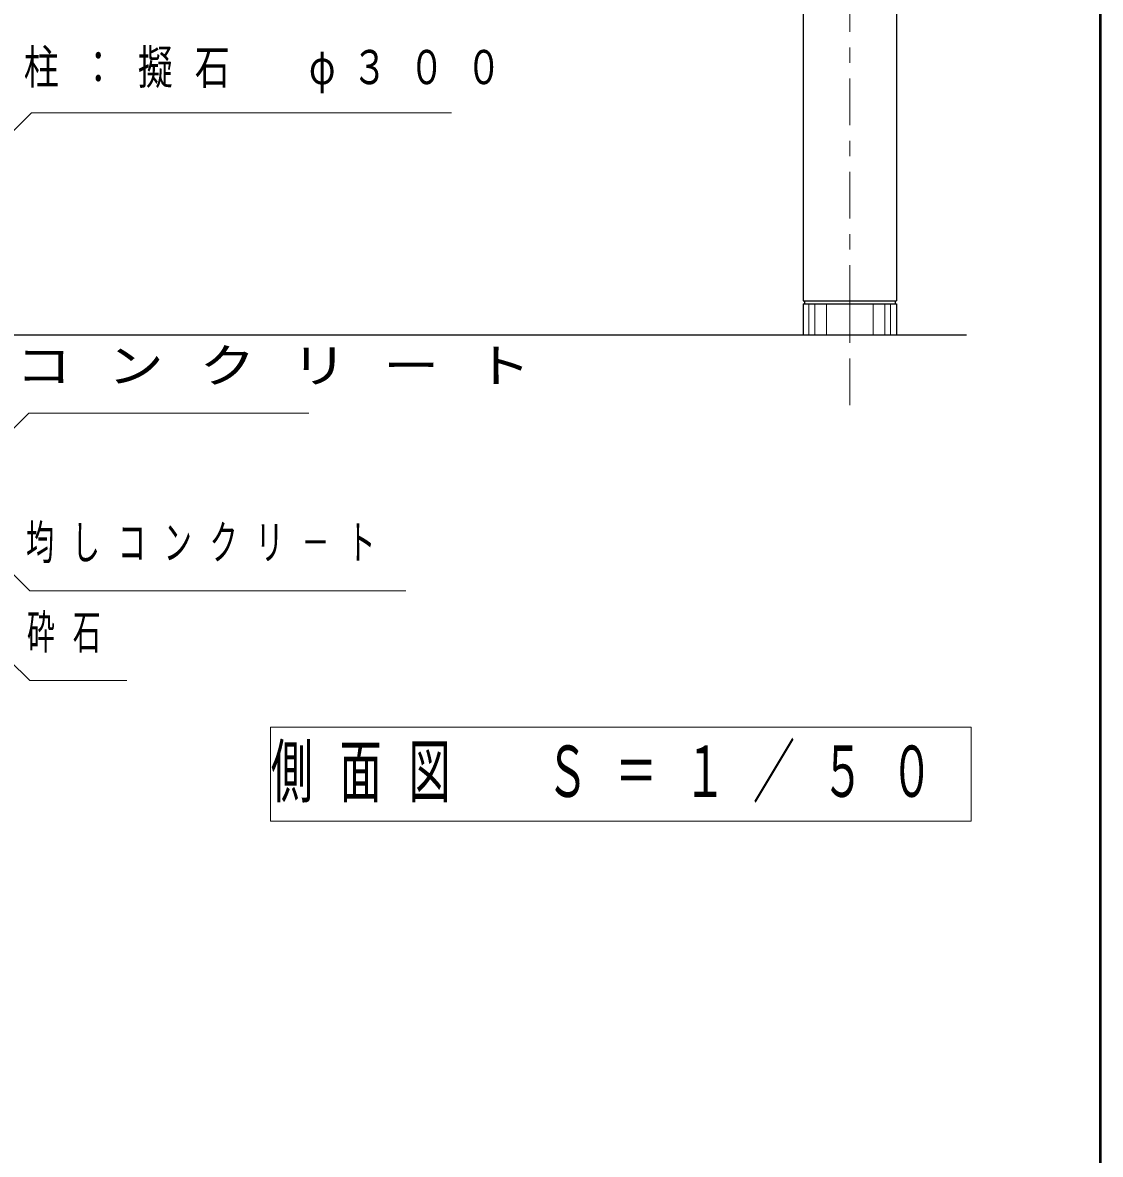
# Model space of a CAD drawing. Units: millimetres on the paper, scale 1:50. Extents: x -365 to 10, y -38 to 257.
# Drawn here: x -69.3 to 0, y 114.1 to 186.9 of the extents above; entities that cross this region are included whole.
import ezdxf

# ---------------------------------------------------------------- set-up
doc = ezdxf.new("R2010")
doc.units = ezdxf.units.MM
doc.linetypes.add('USER2', pattern=[6, 3, -1, 1, -1])
doc.layers.add('LY_1', color=7, linetype='Continuous', lineweight=13)
doc.layers.add('LY_2', color=7, linetype='Continuous', lineweight=13)
doc.styles.add('ＭＳ ゴシック', font='')
doc.styles.get('ＭＳ ゴシック').set_extended_font_data('MS Gothic')

msp = doc.modelspace()

# ---------------------------------------------------------------- linework, layer by layer
at = {"layer": 'LY_1', "linetype": 'USER2'}
msp.add_line((-16.107, 162.29), (-16.107, 230.028), dxfattribs=at)
at = {"layer": 'LY_1', "color": 4, "lineweight": 25}
for p, q in [((-19.107, 212.604), (-19.107, 169.004)), ((-13.107, 212.604), (-13.107, 169.004)), ((-19.107, 169.004), (-13.107, 169.004)), ((-19.107, 168.804), (-13.107, 168.804)), ((-19.107, 168.804), (-19.107, 166.804)), ((-19.021, 169.004), (-19.021, 168.804)), ((-13.192, 169.004), (-13.192, 168.804)), ((-13.107, 168.804), (-13.107, 166.804))]:
    msp.add_line(p, q, dxfattribs=at)
at = {"layer": 'LY_1'}
for p, q in [((-18.732, 168.804), (-18.732, 166.804)), ((-18.357, 168.804), (-18.357, 166.804)), ((-17.607, 168.804), (-17.607, 166.804)), ((-16.107, 168.804), (-16.107, 166.804)), ((-14.607, 168.804), (-14.607, 166.804)), ((-13.857, 168.804), (-13.857, 166.804)), ((-13.482, 168.804), (-13.482, 166.804)), ((-53.357, 141.593), (-53.357, 135.537)), ((-8.301, 141.593), (-53.357, 141.593)), ((-8.301, 135.537), (-8.301, 141.593)), ((-53.357, 135.537), (-8.301, 135.537))]:
    msp.add_line(p, q, dxfattribs=at)
at = {"layer": 'LY_1', "lineweight": 25}
msp.add_line((-77.907, 166.804), (-8.614, 166.804), dxfattribs=at)
at = {"layer": 'LY_1'}
for points in [[(-78.992, 170.813), (-68.712, 181.078), (-41.712, 181.078)], [(-73.456, 157.28), (-68.892, 161.769), (-50.889, 161.769)], [(-71.907, 153.406), (-68.818, 150.351), (-44.65, 150.351)], [(-75.495, 151.131), (-68.818, 144.596), (-62.594, 144.596)]]:
    msp.add_lwpolyline(points, dxfattribs=at)
at = {"layer": 'LY_2', "lineweight": 50}
msp.add_line((0, 0), (0, 257), dxfattribs=at)

# ---------------------------------------------------------------- texts
at = {"layer": 'LY_1', "attachment_point": 4, "style": 'ＭＳ ゴシック'}
for s, insert, char_height in [('\\T1.63;\\W0.75;柱：擬石\u3000φ３００', (-69.215, 183.728), 2.199), ('\\T1.64;\\W1.2;コンクリート', (-69.722, 164.769), 2.199), ('\\T1.64;\\W0.6;均しコンクリ－ト', (-69.067, 153.351), 2.199), ('\\T1.64;\\W0.6;砕石', (-69.011, 147.596), 2.199), ('\\T1.64;\\W0.6;側面図\u3000Ｓ＝１／５０', (-53.329, 138.565), 3.299)]:
    msp.add_mtext(s, dxfattribs=dict(at, insert=insert, char_height=char_height))

doc.saveas('drawing.dxf')
